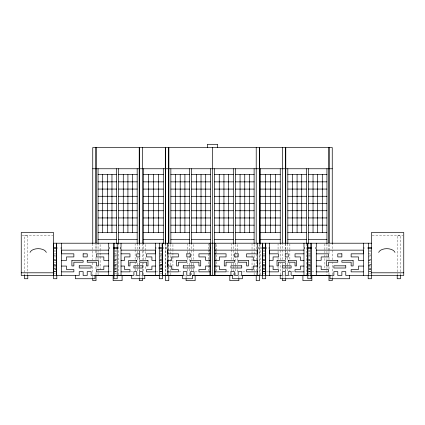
<?xml version="1.0" encoding="UTF-8"?>
<svg xmlns="http://www.w3.org/2000/svg" width="425" height="425" viewBox="0 0 425 425"><rect width="100%" height="100%" fill="white"/><g stroke="black" fill="none" stroke-linecap="round" stroke-linejoin="round"><path stroke-width="0.32" stroke-dasharray="2.12 1.59" d="M96.002 250.941L96.002 253.597L96.013 243.653L96.002 250.282M98.058 274.816L98.063 266.852M98.063 259.813L98.063 243.653M100.119 269.907L100.119 251.016M100.119 250.367L100.119 243.854M118.649 274.821L118.649 243.653M135.118 271.214L135.123 262.746M135.123 259.489L135.123 249.719M135.123 249.066L135.123 243.86M137.179 270.906L137.179 265.529M137.179 265.035L137.179 262.878M137.179 259.818L137.179 257.577M137.179 252.939L137.179 243.658M139.241 270.837L139.241 265.529M139.241 264.871L139.241 262.878M139.241 259.569L139.241 257.577M139.241 252.939L139.241 249.624M139.241 248.96L139.241 243.658M143.602 274.837L143.607 262.894M143.607 259.834L143.607 243.525M145.791 268.621L145.791 266.666M145.791 259.505L145.796 257.55M145.796 253.64L145.796 251.037M145.796 250.383L145.796 243.87M161.112 249.082L161.112 271.883L156.007 271.878M161.112 246.479L161.112 243.876M165.49 274.826L165.49 243.674M168.773 272.834L168.773 274.826L168.789 243.674L168.773 250.298M168.773 272.175L168.773 266.868M168.773 266.209L168.773 261.566M168.773 260.908L168.773 250.962M170.855 274.837L170.855 265.545M170.855 265.051L170.855 243.525M172.933 269.923L172.938 251.037M172.938 250.383L172.938 243.87M186.097 278.088L186.097 275.49M187.499 271.23L187.499 262.762M187.499 259.505L187.499 257.55M187.499 252.992L187.499 249.735M187.499 249.082L187.499 243.876M189.577 274.837L189.582 265.545M189.582 265.051L189.582 243.525M191.659 265.545L191.659 275.49L190.097 275.49M191.659 265.057L191.659 262.894M191.659 259.834L191.659 243.53M193.742 271.23L193.742 268.627M193.742 265.37L193.742 262.762M193.742 259.505L193.742 251.037M193.742 250.389L193.742 243.876M208.303 271.235L208.303 260.158M208.303 259.51L208.303 249.741M208.303 249.087L208.303 243.876M216.66 271.23L216.66 261.46M216.66 260.807L216.665 251.037M216.665 250.383L216.665 243.87M231.227 271.23L231.227 268.627M231.227 265.37L231.227 262.762M231.227 259.505L231.227 249.735M231.227 249.082L231.227 243.876M233.304 275.49L233.304 265.545M233.304 265.051L233.309 262.894M233.309 259.834L233.309 243.525M235.386 274.837L235.386 265.545M235.386 265.057L235.386 243.53M237.469 271.883L237.469 251.037M237.469 250.389L237.469 243.876M238.866 278.088L238.866 275.49M252.03 271.235L252.03 269.28M252.03 268.627L252.03 249.741M252.03 249.087L252.03 243.876M254.113 274.842L254.113 265.551M254.113 265.057L254.113 243.53M256.19 274.832L256.217 243.668M259.473 243.525L259.462 274.842L259.478 243.668M260.552 274.837L260.557 243.525M278.062 268.627L278.062 266.672M278.062 259.505L278.062 257.55M278.062 252.992L278.062 249.735M278.062 249.082L278.062 243.876M280.25 274.837L280.25 262.894M280.25 259.834L280.25 243.525M282.46 278.072L282.46 276.128M282.439 270.852L282.46 268.844M282.439 264.887L282.46 262.878M282.439 259.585L282.466 243.658M285.717 278.078L285.717 276.128M285.717 271.867L285.717 262.746M285.717 259.824L285.717 257.539M285.717 252.981L285.717 243.212M332.238 278.067L332.238 276.123M332.238 274.821L332.244 262.74M332.244 259.818L332.244 243.653M21.909 235.184L52.891 235.184M372.109 235.184L403.091 235.184M54.203 250.134L55.51 250.139M114.591 250.139L116.551 250.139M159.954 250.128L161.914 250.128M263.086 250.128L265.046 250.128M308.449 250.139L310.409 250.139M369.49 250.139L370.797 250.134M114.591 251.494L116.551 251.494M159.954 251.483L161.914 251.483M263.086 251.483L265.046 251.483M308.449 251.494L310.409 251.494M54.203 251.488L55.51 251.494M369.49 251.494L370.797 251.488M54.203 253.826L56.812 253.826M113.937 253.826L116.551 253.826M159.301 253.821L161.914 253.821M263.086 253.821L265.699 253.821M308.449 253.826L311.063 253.826M368.188 253.826L370.797 253.826M54.203 254.963L55.51 254.963M114.591 254.963L116.551 254.963M159.954 254.958L161.914 254.952M263.086 254.952L265.046 254.958M308.449 254.963L310.409 254.963M369.49 254.963L370.797 254.963M114.591 255.292L116.551 255.292M159.954 255.287L161.914 255.287M263.086 255.287L265.046 255.287M308.449 255.292L310.409 255.292M54.203 255.292L55.51 255.292M369.49 255.292L370.797 255.292M54.203 256.928L56.812 256.928M113.937 256.928L116.551 256.928M159.301 256.923L161.914 256.918M263.086 256.918L265.699 256.923M308.449 256.928L311.063 256.928M368.188 256.928L370.797 256.928M54.203 259.117L55.51 259.117M114.591 259.117L117.199 259.117M159.954 259.112L162.568 259.112M262.432 259.112L265.046 259.112M307.801 259.117L310.409 259.117M369.49 259.117L370.797 259.117M54.203 259.447L55.51 259.447M114.591 259.447L116.551 259.447M159.954 259.441L161.914 259.441M263.086 259.441L265.046 259.441M308.449 259.447L310.409 259.447M369.49 259.447L370.797 259.447M54.203 260.382L56.812 260.382M113.937 260.382L116.551 260.382M159.301 260.376L161.914 260.371M263.086 260.371L265.699 260.376M308.449 260.382L311.063 260.382M368.188 260.382L370.797 260.382M54.203 260.536L56.812 260.541M113.937 260.541L116.551 260.541M159.301 260.53L161.914 260.53M263.086 260.53L265.699 260.53M308.449 260.541L311.063 260.541M368.188 260.541L370.797 260.536M113.937 262.204L116.551 262.204M159.301 262.193L161.914 262.193M263.086 262.193L265.699 262.193M308.449 262.204L311.063 262.204M54.203 262.198L56.812 262.204M368.188 262.204L370.797 262.198M53.55 264.472L55.51 264.472M114.591 264.472L117.199 264.472M159.954 264.467L162.568 264.462M262.432 264.462L265.046 264.467M307.801 264.472L310.409 264.472M369.49 264.472L371.45 264.472M54.203 264.802L55.51 264.802M114.591 264.802L116.551 264.802M159.954 264.796L161.914 264.796M263.086 264.796L265.046 264.796M308.449 264.802L310.409 264.802M369.49 264.802L370.797 264.802M54.203 265.811L56.812 265.811M113.937 265.811L116.551 265.811M159.301 265.806L161.914 265.806M263.086 265.806L265.699 265.806M308.449 265.811L311.063 265.811M368.188 265.811L370.797 265.811M54.203 265.933L56.812 265.938M113.937 265.938L116.551 265.938M159.301 265.928L161.914 265.928M263.086 265.928L265.699 265.928M308.449 265.938L311.063 265.938M368.188 265.938L370.797 265.933M54.203 266.061L56.812 266.066M113.937 266.066L116.551 266.061M159.301 266.055L161.914 266.055M263.086 266.055L265.699 266.055M308.449 266.061L311.063 266.066M368.188 266.066L370.797 266.061M54.203 268.005L56.812 268.005M113.937 268.01L116.551 268.01M159.301 268L161.914 268M263.086 268L265.699 268M308.449 268.01L311.063 268.01M368.188 268.005L370.797 268.005M54.203 268.642L55.505 268.648M114.591 268.648L117.199 268.648M159.954 268.637L162.568 268.637M262.432 268.637L265.046 268.637M307.801 268.648L310.409 268.648M369.495 268.648L370.797 268.642M54.203 268.972L55.505 268.977M114.591 268.977L116.551 268.972M159.954 268.967L161.914 268.967M263.086 268.967L265.046 268.967M308.449 268.972L310.409 268.977M369.495 268.977L370.797 268.972M113.937 269.546L116.551 269.546M159.301 269.54L161.914 269.54M263.086 269.54L265.699 269.54M308.449 269.546L311.063 269.546M54.203 271.618L55.505 271.618M114.591 271.618L116.551 271.618M159.954 271.612L161.914 271.612M263.086 271.612L265.046 271.612M308.449 271.618L310.409 271.618M369.495 271.618L370.797 271.618M54.203 271.734L55.505 271.74M114.591 271.74L116.551 271.74M159.954 271.729L161.914 271.729M263.086 271.729L265.046 271.729M308.449 271.74L310.409 271.74M369.495 271.74L370.797 271.734M113.937 271.857L116.551 271.857M159.301 271.851L161.914 271.851M263.086 271.851L265.699 271.851M308.449 271.857L311.063 271.857M54.203 271.857L56.812 271.857M109.289 271.862L113.22 271.862M130.533 271.862L133.158 271.867M178.893 271.878L182.203 271.878M195.064 271.883L198.374 271.883M226.594 271.883L231.227 271.883M242.765 271.883L246.075 271.883M262.74 271.878L269.126 271.878M291.842 271.867L294.467 271.862M311.78 271.862L315.711 271.862M368.188 271.857L370.797 271.857M54.203 273.429L55.505 273.434M114.591 273.434L116.551 273.429M159.954 273.424L161.914 273.424M263.086 273.424L265.046 273.424M308.449 273.429L310.409 273.434M369.495 273.434L370.797 273.429M140.585 275.48L142.54 275.474M282.46 275.474L284.415 275.48M135.192 275.474L137.179 275.474M183.77 275.49L185.704 275.49M239.259 275.49L241.198 275.49M287.821 275.474L289.808 275.474M400.483 275.469L400.483 235.243L397.216 235.243L397.216 274.81M328.998 250.282L328.998 243.653L328.987 253.603L328.998 250.941M326.937 243.653L326.937 259.813M326.937 266.852L326.942 274.816M324.881 243.854L324.881 250.367M324.881 251.016L324.881 269.907M306.351 243.653L306.351 274.821M289.877 243.86L289.877 249.066M289.877 249.719L289.877 259.489M289.877 262.746L289.882 271.214M287.821 243.658L287.821 252.939M287.821 257.577L287.821 259.818M287.821 262.878L287.821 265.035M287.821 265.529L287.821 270.906M285.759 243.658L285.759 248.96M285.759 249.624L285.759 252.939M285.759 257.577L285.759 259.569M285.759 262.878L285.759 264.871M285.759 265.529L285.759 270.837M165.532 243.53L165.538 274.842M142.534 243.668L142.534 259.574M142.534 262.894L142.54 264.876M142.534 268.86L142.54 270.842M142.54 276.128L142.54 278.072M139.283 243.212L139.283 252.981M139.283 257.539L139.283 259.824M139.283 262.746L139.283 271.867M139.283 276.128L139.283 278.078M92.756 243.653L92.756 259.818M92.756 262.74L92.762 274.821M92.762 276.123L92.762 278.067M27.784 274.81L27.784 235.243L24.517 235.243L24.517 275.469M96.002 272.818L96.002 274.805L96.013 272.818M96.002 266.852L96.002 268.839L96.013 266.852M96.002 257.571L96.002 259.558L96.013 257.571M328.987 272.818L328.987 274.81L328.998 272.818M328.987 266.852L328.987 268.844L328.998 266.852M328.987 257.571L328.987 259.563L328.998 257.571M56.812 269.546L54.203 269.546L56.812 269.546M370.797 269.546L368.188 269.546L370.797 269.546"/><path stroke-width="0.64" d="M53.55 275.469L53.55 243.217M56.419 248.577L56.419 275.469L56.419 243.212M56.419 247.504L56.419 243.222M61.646 275.469L61.652 250.139L108.71 250.139M61.652 243.222L61.652 247.504L61.126 247.504L61.126 248.577L61.652 248.577L61.652 253.831L73.86 253.831L73.86 256.928L66.523 256.928L66.523 260.382L61.652 260.382M98.063 243.504L98.063 168.752M102.696 232.374L102.696 174.627M107.328 232.374L107.328 174.627M108.704 275.474L108.71 248.577L109.23 248.577L109.23 247.509L108.71 247.509L108.71 243.222M111.961 232.374L111.961 174.627M113.146 275.469L113.146 280.665L122.092 280.665L122.092 275.469M113.937 275.474L113.937 248.577M113.937 247.504L117.587 247.504L117.587 248.577L113.417 248.577L113.417 247.509L113.937 247.509L113.937 243.222M116.593 243.509L116.593 168.757M118.649 243.509L118.655 168.757M123.282 232.379L123.287 174.633M127.914 232.379L127.92 174.633M132.547 232.379L132.552 174.633M137.179 243.509L137.185 168.757M139.241 242.994L139.273 147.56L139.283 243.52M143.607 243.525L143.607 168.773M148.532 232.395L148.532 174.648M153.457 232.395L153.457 174.648M158.376 232.395L158.382 174.648M162.568 275.469L162.568 248.577L158.918 248.577L158.918 247.504L163.041 247.504L163.041 248.577L162.568 248.577M162.568 247.504L162.568 243.222M163.301 243.525L163.306 168.773M165.49 243.01L165.495 168.773M165.522 168.773L165.527 147.576L165.532 243.536M167.312 275.469L167.312 250.139L210.019 250.139M167.312 243.222L167.312 247.504L166.839 247.504L166.839 248.577L167.312 248.577L167.312 253.831L178.394 253.831L178.394 256.928L171.732 256.928L171.732 260.382L167.312 260.382L167.312 266.066L171.732 266.066L171.732 269.551L178.394 269.551L178.394 271.862L167.312 271.862M168.773 243.01L168.778 147.576L168.789 243.015M170.855 243.525L170.861 168.773M175.536 232.395L175.541 174.648M180.216 232.395L180.221 174.648M184.902 232.395L184.902 174.648M186.097 278.736L186.097 280.681L195.139 280.686L195.139 275.49M189.582 243.525L189.582 168.773M191.659 243.53L191.664 168.773M194.066 275.469L194.066 271.623L190.522 271.623L190.522 275.469L186.814 275.469L186.814 271.623L183.271 271.623L183.271 275.469L142.603 275.469L142.603 271.618L139.745 271.618L139.745 275.469L136.754 275.469L136.754 271.618L133.896 271.618L133.896 275.469L91.125 275.469L91.125 271.623L87.221 271.623L87.221 275.469L83.135 275.469L83.135 271.623L79.231 271.623L79.231 275.469L21.25 275.469L21.25 232.507L53.55 232.507L53.55 278.736L56.817 278.736L56.817 275.469M196.345 232.395L196.345 174.648M201.025 232.395L201.025 174.648M205.705 232.395L205.711 174.648M207.336 147.581L207.336 144.314L217.664 144.314L217.664 147.581M210.019 275.474L210.019 248.577L210.71 248.577L210.71 247.509L210.024 247.509L210.024 243.222M210.386 243.53L210.391 168.778M210.497 248.577L210.497 247.509M212.468 243.015L212.505 147.576M214.583 243.525L214.588 168.773M214.763 275.474L214.768 248.577M214.768 247.509L214.768 243.222M219.263 232.395L219.268 174.648M223.943 232.395L223.948 174.648M228.629 232.395L228.629 174.648M229.824 275.49L229.824 280.681L238.866 280.686L238.866 278.736M233.309 243.525L233.309 168.773M235.386 243.53L235.392 168.773M240.072 232.395L240.072 174.648M244.752 232.395L244.752 174.648M249.433 232.395L249.433 174.648M254.113 243.53L254.118 168.778M256.211 275.49L256.211 280.686L259.462 280.686L259.462 275.496L241.841 275.49M256.195 243.015L256.222 147.581M259.468 243.536L259.478 147.576L259.478 243.01M260.557 243.525L260.557 168.773M262.432 275.464L262.432 248.567L266.082 248.577L266.082 247.504L261.959 247.504L261.959 248.577L262.432 248.577M262.432 247.499L262.432 243.212M265.482 232.395L265.482 174.648M265.699 275.464L265.705 243.222M269.53 275.469L269.53 250.139L303.971 250.139M269.53 243.222L269.53 247.504L269.147 247.504L269.147 248.577L269.53 248.577L269.53 253.826L278.465 253.826L278.465 256.928L273.094 256.928L273.094 260.382L269.53 260.382M270.401 232.395L270.406 174.648M275.326 232.395L275.331 174.648M280.25 243.525L280.256 168.773M282.46 278.72L282.46 280.67L285.717 280.67L285.717 278.72M282.439 243.01L282.476 147.565M285.717 243.52L285.728 147.565L285.759 242.994M303.971 275.469L303.971 248.577L304.353 248.577L304.353 247.504L303.971 247.504L303.971 243.222M307.801 275.469L307.796 248.577M307.801 247.504L307.796 243.222M311.063 275.469L311.063 243.222M332.238 278.715L332.238 280.665L328.987 280.665L328.987 275.469L310.574 275.469M332.244 243.509L332.254 147.555L96.007 147.555L92.746 147.56L92.756 243.509M92.751 168.757L332.249 168.757M98.063 174.627L116.593 174.627M118.655 174.627L137.185 174.633M143.607 174.648L163.306 174.648M170.861 174.648L189.582 174.648M191.664 174.648L210.391 174.654M214.588 174.648L233.309 174.648M235.392 174.648L254.118 174.654M260.557 174.648L280.256 174.648M287.815 174.633L306.345 174.627M308.407 174.627L326.937 174.627M98.063 181.847L116.593 181.847M118.655 181.847L137.185 181.852M143.607 181.863L163.306 181.868M170.861 181.863L189.582 181.868M191.664 181.868L210.391 181.868M214.588 181.863L233.309 181.868M235.392 181.868L254.118 181.868M260.557 181.863L280.256 181.868M287.815 181.852L306.345 181.847M308.407 181.847L326.937 181.847M98.063 189.061L116.593 189.067M118.655 189.067L137.185 189.067M143.607 189.083L163.306 189.088M170.861 189.083L189.582 189.088M191.664 189.088L210.391 189.088M214.583 189.083L233.309 189.088M235.392 189.088L254.118 189.088M260.557 189.083L280.25 189.088M287.815 189.067L306.345 189.067M308.407 189.067L326.937 189.061M98.063 196.281L116.593 196.286M118.655 196.286L137.185 196.286M143.607 196.302L163.306 196.302M170.855 196.302L189.582 196.302M191.664 196.302L210.386 196.308M214.583 196.302L233.309 196.302M235.392 196.302L254.113 196.308M260.557 196.302L280.25 196.302M287.815 196.286L306.345 196.286M308.407 196.286L326.937 196.281M98.063 203.501L116.593 203.501M118.655 203.501L137.185 203.506M143.607 203.517L163.301 203.522M170.855 203.522L189.582 203.522M191.664 203.522L210.386 203.527M214.583 203.522L233.309 203.522M235.392 203.522L254.113 203.527M260.557 203.517L280.25 203.522M287.815 203.506L306.345 203.501M308.407 203.501L326.937 203.501M98.063 210.72L116.593 210.72M118.655 210.72L137.185 210.726M143.607 210.736L163.301 210.742M170.855 210.736L189.582 210.742M191.664 210.742L210.386 210.742M214.583 210.736L233.309 210.742M235.392 210.742L254.113 210.742M260.557 210.736L280.25 210.742M287.815 210.726L306.345 210.72M308.407 210.72L326.937 210.72M98.063 217.935L116.593 217.94M118.655 217.94L137.185 217.94M143.607 217.956L163.301 217.956M170.855 217.956L189.582 217.961M191.664 217.961L210.386 217.961M214.583 217.956L233.309 217.961M235.392 217.961L254.113 217.961M260.557 217.956L280.25 217.956M287.815 217.94L306.345 217.94M308.407 217.94L326.937 217.935M98.063 225.154L116.593 225.16M118.649 225.16L137.179 225.16M143.607 225.176L163.301 225.176M170.855 225.176L189.582 225.176M191.664 225.176L210.386 225.181M214.583 225.176L233.309 225.176M235.386 225.176L254.113 225.181M260.557 225.176L280.25 225.176M287.821 225.16L306.351 225.16M308.407 225.16L326.937 225.154M98.063 232.374L116.593 232.374M118.649 232.374L137.179 232.379M143.607 232.39L163.301 232.395M170.855 232.39L189.582 232.395M191.659 232.395L210.386 232.401M214.583 232.39L233.309 232.395M235.386 232.395L254.113 232.401M260.557 232.39L280.25 232.395M287.821 232.379L306.351 232.374M308.407 232.374L326.937 232.374M98.063 239.594L116.593 239.594M118.649 239.594L137.179 239.599M143.607 239.61L163.301 239.615M170.855 239.61L189.582 239.615M191.659 239.615L210.386 239.615M214.583 239.61L233.309 239.615M235.386 239.615L254.113 239.615M260.557 239.61L280.25 239.615M287.821 239.599L306.351 239.594M308.407 239.594L326.937 239.594M53.55 243.212L371.45 243.212M53.55 247.504L56.945 247.504L56.945 248.577L53.55 248.572M371.45 247.504L368.055 247.504L368.055 248.577L371.45 248.572M121.029 250.139L155.47 250.139L155.47 275.469M214.981 250.139L257.688 250.139L257.688 275.469M316.29 250.139L363.348 250.139L363.354 275.469M108.71 253.831L96.496 253.831L96.496 256.934L103.838 256.934L103.838 260.387L108.71 260.387M121.029 253.826L129.965 253.826L129.965 256.928L124.594 256.928L124.594 260.382L121.029 260.382M210.019 253.831L198.942 253.831L198.942 256.934L205.599 256.934L205.599 260.387L210.019 260.387M214.981 253.831L226.058 253.831L226.058 256.934L219.401 256.934L219.401 260.387L214.981 260.387M303.971 253.826L295.035 253.826L295.035 256.928L300.406 256.928L300.406 260.382L303.971 260.382M316.29 253.831L328.504 253.831L328.504 256.934L321.162 256.934L321.162 260.387L316.29 260.387M155.47 260.382L151.906 260.382L151.906 256.928L146.535 256.928L146.535 253.826L155.47 253.826L155.47 248.577L155.853 248.577L155.853 247.504L155.47 247.504L155.47 243.222M363.348 260.382L358.477 260.382L358.477 256.928L351.14 256.928L351.14 253.831L363.348 253.831L363.348 248.577L363.874 248.577L363.874 247.504L363.348 247.504L363.348 243.222M61.646 266.066L66.523 266.066L66.523 269.551L73.86 269.551L73.86 271.862L61.646 271.862M108.71 266.066L103.833 266.066L103.833 269.551L96.496 269.551L96.496 271.862L108.71 271.862M121.029 266.066L124.594 266.066L124.594 269.546L129.965 269.546L129.965 271.857L121.029 271.857M155.47 266.061L151.906 266.066L151.906 269.546L146.535 269.546L146.535 271.857L155.47 271.857M210.019 266.066L205.599 266.066L205.599 269.551L198.937 269.551L198.937 271.862L210.019 271.862M214.981 266.066L219.401 266.066L219.401 269.551L226.063 269.551L226.063 271.862L214.981 271.862M269.53 266.061L273.094 266.066L273.094 269.546L278.465 269.546L278.465 271.857L269.53 271.857M303.971 266.066L300.406 266.066L300.406 269.546L295.035 269.546L295.035 271.857L303.971 271.857M316.29 266.066L321.167 266.066L321.167 269.551L328.504 269.551L328.504 271.862L316.29 271.862M363.354 266.066L358.477 266.066L358.477 269.551L351.14 269.551L351.14 271.862L363.354 271.862M257.688 271.862L246.606 271.862L246.606 269.551L253.268 269.551L253.268 266.066L257.688 266.066L257.688 260.382L253.268 260.382L253.268 256.928L246.606 256.928L246.606 253.831L257.688 253.831L257.688 248.577L258.161 248.577L258.161 247.504L257.688 247.504L257.688 243.222M21.25 272.797L53.55 272.797M371.45 272.797L403.75 272.797M114.426 275.469L96.002 275.469L96.013 280.665L92.762 280.665L92.762 278.715M116.981 275.469L131.883 275.474M144.92 275.485L159.359 275.49M163.301 275.49L183.122 275.49M192.307 275.49L232.661 275.49M293.117 275.474L308.019 275.469M400.483 275.442L400.483 278.736L397.216 278.736L397.216 275.442M368.581 243.212L368.581 275.469M368.183 275.469L368.183 278.736L371.45 278.736L371.45 232.507L403.75 232.507L403.75 275.469L345.769 275.469L345.769 271.623L341.865 271.623L341.865 275.469L337.779 275.469L337.779 271.623L333.875 271.623L333.875 275.469L291.104 275.469L291.104 271.618L288.246 271.618L288.246 275.469L285.255 275.469L285.255 271.618L282.397 271.618L282.397 275.469L241.729 275.469L241.729 271.623L238.186 271.623L238.186 275.469L234.478 275.469L234.478 271.623L230.934 271.623L230.934 275.469M349.621 275.469L349.621 278.736L330.023 278.736L330.023 275.469M326.937 168.752L326.937 243.504M322.304 174.627L322.304 232.374M317.672 174.627L317.672 232.374M316.29 243.222L316.29 247.509L315.77 247.509L315.77 248.577L316.29 248.577L316.296 275.474M313.039 174.627L313.039 232.374M311.854 275.469L311.854 280.665L302.908 280.665L302.908 275.469M311.063 243.212L311.063 278.736L307.796 278.736L307.796 243.212M308.407 168.757L308.407 243.509M306.345 168.757L306.351 243.509M301.713 174.633L301.718 232.379M297.08 174.633L297.086 232.379M293.282 275.469L293.282 278.736L280.218 278.736L280.218 275.469M292.448 174.633L292.453 232.379M287.815 168.757L287.821 243.509M265.699 243.212L265.699 278.736L262.432 278.736L262.432 243.212M242.367 275.469L242.367 278.736L232.565 278.736L232.565 275.469L192.435 275.469L192.435 278.736L182.633 278.736L182.633 275.469M214.976 243.222L214.976 247.509L214.29 247.509L214.29 248.577L214.981 248.577L214.981 275.474M214.503 247.509L214.503 248.577M212.5 243.212L212.5 275.469M210.232 243.222L210.232 247.509M210.232 248.577L210.237 275.474M168.789 275.49L168.789 280.686L165.538 280.686L165.538 275.496M162.568 243.212L162.568 278.736L159.301 278.736L159.301 243.212M144.782 275.469L144.782 278.736L131.718 278.736L131.718 275.469M142.534 147.576L142.534 242.999M142.54 278.72L142.54 280.67L139.283 280.67L139.283 278.72M121.029 243.222L121.029 247.504L120.647 247.504L120.647 248.577L121.029 248.577L121.029 275.469M117.204 243.212L117.204 278.736L113.937 278.736L113.937 243.212M94.977 275.469L94.977 278.736L75.379 278.736L75.379 275.469M27.784 275.442L27.784 278.736L24.517 278.736L24.517 275.442M30.016 252.413A8.367 4.802 0 0 1 38.181 248.667A8.367 4.802 0 0 1 46.346 252.413M378.654 252.413A8.367 4.802 0 0 1 386.819 248.667A8.367 4.802 0 0 1 394.984 252.413M71.894 260.541L71.894 265.938L73.86 265.938L73.86 262.204L83.135 262.204L83.135 260.541L71.894 260.541M79.231 265.816L79.231 268.01L91.125 268.01L91.125 265.816L79.231 265.816M83.135 253.831L83.135 256.934L87.221 256.934L87.221 253.831L83.135 253.831M87.221 260.541L87.221 262.204L96.496 262.204L96.496 265.938L98.462 265.938L98.462 260.541L87.221 260.541M96.007 147.555L96.002 242.988L96.002 147.56M176.609 260.541L176.609 265.938L178.394 265.938L178.394 262.204L186.814 262.204L186.814 260.541L176.609 260.541M183.271 265.816L183.271 268.01L194.066 268.01L194.066 265.816L183.271 265.816M186.814 253.831L186.814 256.928L190.522 256.934L190.522 253.831L186.814 253.831M190.522 260.541L190.522 262.204L198.942 262.204L198.942 265.938L200.722 265.938L200.722 260.541L190.522 260.541M277.026 260.541L277.026 265.938L278.465 265.938L278.465 262.204L285.255 262.204L285.255 260.541L277.026 260.541M282.397 265.811L282.397 268.01L291.104 268.01L291.104 265.811L282.397 265.811M285.255 253.826L285.255 256.928L288.246 256.928L288.246 253.826L285.255 253.826M288.246 260.541L288.246 262.204L295.035 262.204L295.035 265.938L296.475 265.938L296.475 260.541L288.246 260.541M307.413 247.504L307.413 248.577L311.583 248.577L311.583 247.509L307.413 247.504M328.998 147.56L328.987 242.994L328.993 147.555M139.745 253.826L136.754 253.826L136.754 256.928L139.745 256.928L139.745 253.826M238.186 253.831L234.478 253.831L234.478 256.934L238.186 256.928L238.186 253.831M341.865 253.831L337.779 253.831L337.779 256.934L341.865 256.934L341.865 253.831M136.754 260.541L128.525 260.541L128.525 265.938L129.965 265.938L129.965 262.204L136.754 262.204L136.754 260.541M147.974 260.541L139.745 260.541L139.745 262.204L146.535 262.204L146.535 265.938L147.974 265.938L147.974 260.541M234.478 260.541L224.278 260.541L224.278 265.938L226.058 265.938L226.058 262.204L234.478 262.204L234.478 260.541M248.391 260.541L238.186 260.541L238.186 262.204L246.606 262.204L246.606 265.938L248.391 265.938L248.391 260.541M337.779 260.541L326.538 260.541L326.538 265.938L328.504 265.938L328.504 262.204L337.779 262.204L337.779 260.541M353.106 260.541L341.865 260.541L341.865 262.204L351.14 262.204L351.14 265.938L353.106 265.938L353.106 260.541M142.603 265.811L133.896 265.811L133.896 268.01L142.603 268.01L142.603 265.811M241.729 265.816L230.934 265.816L230.934 268.01L241.729 268.01L241.729 265.816M345.769 265.816L333.875 265.816L333.875 268.01L345.769 268.01L345.769 265.816"/></g></svg>
